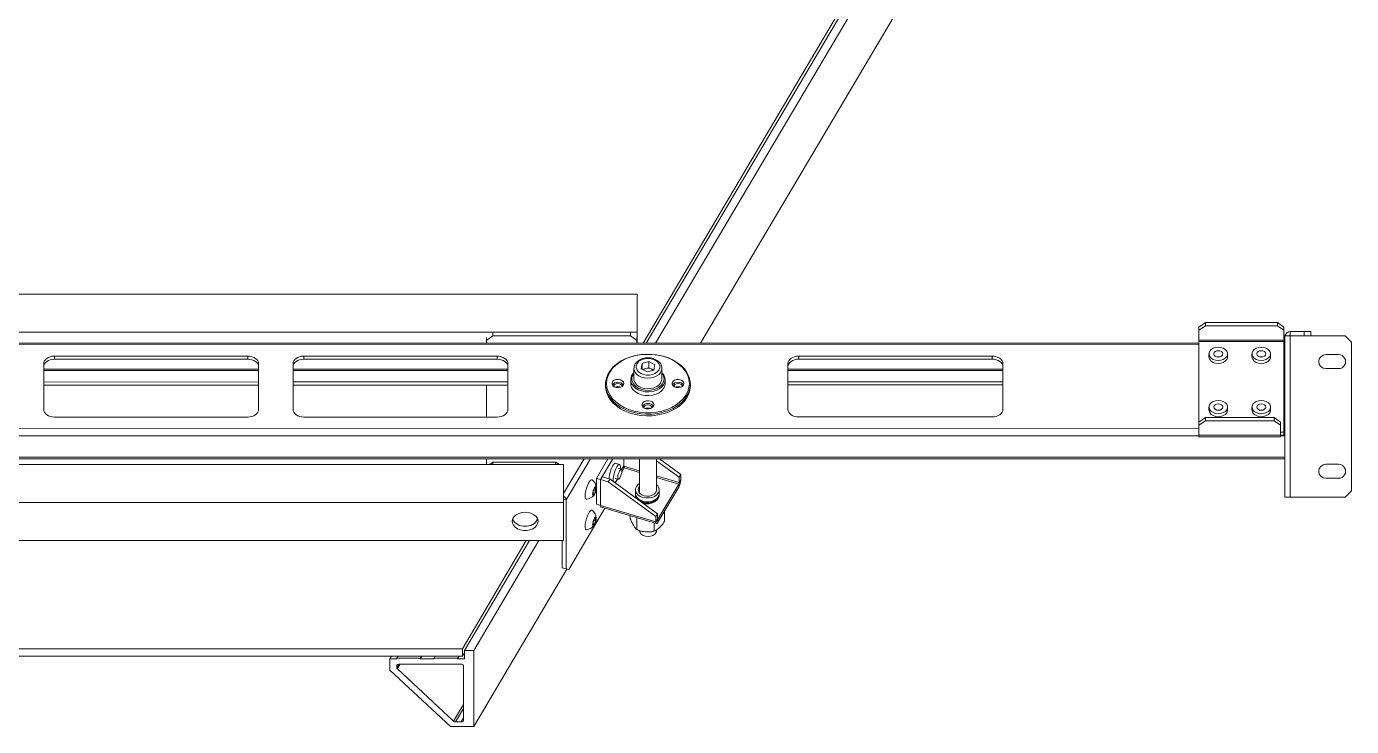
# Model space of a CAD drawing. Header units: millimetres. Extents: x 0 to 841, y 0 to 594.
# Drawn here: x 289.8 to 413.1, y 274.5 to 339.6 of the extents above; entities that cross this region are included whole.
import ezdxf

# ---------------------------------------------------------------- set-up
doc = ezdxf.new("R2010")
doc.units = ezdxf.units.MM
doc.linetypes.add('SLD-实线', pattern=[0])

msp = doc.modelspace()

# ---------------------------------------------------------------- linework, layer by layer
at = {"color": 7, "linetype": 'SLD-实线', "lineweight": 15}
for p, q in [((347.14, 310.13), (385.19, 374.43)), ((347.44, 310.13), (385.49, 374.43)), ((348.31, 310.13), (386.35, 374.43)), ((352.49, 310.13), (389.23, 372.21)), ((209.71, 314.69), (346.61, 314.69)), ((346.61, 311.16), (346.61, 314.69)), ((398.87, 311.61), (399.47, 312.04)), ((399.47, 312.04), (399.47, 311.75)), ((399.47, 312.04), (406.17, 312.04)), ((406.17, 311.75), (406.17, 312.04)), ((406.17, 312.04), (406.77, 311.61)), ((209.71, 311.15), (346.61, 311.16)), ((332.57, 310.38), (333.17, 310.81)), ((333.17, 310.81), (333.17, 311.09)), ((345.97, 310.8), (333.17, 310.81)), ((345.97, 311.09), (345.97, 310.8)), ((345.97, 310.8), (346.57, 310.38)), ((346.61, 310.13), (346.61, 311.16)), ((399.47, 311.75), (398.87, 311.33)), ((398.87, 311.33), (398.87, 311.61)), ((398.87, 310.69), (398.87, 311.61)), ((398.87, 310.41), (398.87, 311.33)), ((399.47, 311.75), (406.17, 311.75)), ((406.77, 311.33), (406.17, 311.75)), ((406.77, 311.61), (406.77, 311.33)), ((406.77, 311.33), (406.77, 310.41)), ((406.87, 310.81), (406.87, 310.71)), ((406.87, 310.71), (406.87, 310.74)), ((407.37, 311.21), (407.37, 311.21)), ((407.37, 310.81), (407.37, 311.21)), ((407.37, 311.21), (408.67, 311.21)), ((407.37, 310.81), (407.37, 295.81)), ((412.47, 310.81), (407.37, 310.81)), ((408.67, 310.81), (408.67, 311.21)), ((408.67, 311.21), (409.27, 311.21)), ((409.27, 311.21), (409.27, 310.81)), ((413.07, 310.21), (412.47, 310.81)), ((398.87, 310.13), (157.47, 310.12)), ((332.57, 310.66), (332.57, 310.38)), ((332.57, 310.38), (332.57, 310.13)), ((346.57, 310.38), (346.57, 310.66)), ((346.57, 310.13), (346.57, 310.66)), ((346.57, 310.13), (346.57, 310.38)), ((398.87, 310.41), (398.87, 310.69)), ((406.77, 310.41), (398.87, 310.41)), ((398.87, 301.85), (398.87, 310.27)), ((398.87, 310.27), (406.77, 310.27)), ((398.87, 310.27), (398.87, 309.99)), ((398.87, 301.57), (398.87, 309.99)), ((406.77, 310.27), (406.77, 301.85)), ((406.87, 310.71), (406.87, 295.81)), ((406.87, 310.71), (406.87, 310.71)), ((406.87, 310.41), (406.87, 310.71)), ((406.87, 301.92), (406.87, 310.41)), ((413.07, 310.21), (413.07, 296.41)), ((310.37, 308.92), (292.37, 308.92)), ((292.37, 308.64), (292.37, 308.92)), ((310.37, 308.64), (292.37, 308.64)), ((310.37, 308.64), (310.37, 308.92)), ((333.57, 308.92), (315.57, 308.92)), ((315.57, 308.64), (315.57, 308.92)), ((333.57, 308.64), (315.57, 308.64)), ((333.57, 308.64), (333.57, 308.92)), ((347.05, 308.23), (347.69, 308.42)), ((347.69, 308.42), (348.24, 308.12)), ((347.69, 307.85), (347.69, 308.42)), ((379.63, 308.92), (361.63, 308.92)), ((361.63, 308.64), (361.63, 308.92)), ((379.63, 308.64), (361.63, 308.64)), ((379.63, 308.64), (379.63, 308.92)), ((399.8, 309.14), (399.8, 308.85)), ((401.54, 308.85), (401.54, 309.14)), ((403.8, 309.14), (403.8, 308.85)), ((405.54, 308.85), (405.54, 309.14)), ((411.87, 309.06), (410.67, 309.06)), ((291.37, 308.21), (291.37, 303.97)), ((311.37, 303.97), (311.37, 308.21)), ((311.37, 307.93), (311.37, 308.21)), ((311.37, 303.96), (311.37, 307.93)), ((314.57, 308.21), (314.57, 303.97)), ((334.57, 303.97), (334.57, 308.21)), ((334.57, 307.93), (334.57, 308.21)), ((334.57, 303.97), (334.57, 307.93)), ((346.3, 307.79), (346.3, 306.8)), ((346.96, 307.74), (347.05, 308.23)), ((347.51, 307.45), (346.96, 307.74)), ((347.05, 307.7), (347.05, 308.23)), ((347.09, 307.68), (347.37, 307.76)), ((347.37, 307.76), (347.69, 307.85)), ((348.15, 307.63), (347.51, 307.45)), ((347.69, 307.85), (347.96, 307.7)), ((347.96, 307.7), (348.11, 307.62)), ((348.24, 308.12), (348.15, 307.63)), ((348.9, 306.8), (348.9, 307.79)), ((360.63, 308.22), (360.63, 303.97)), ((380.63, 303.97), (380.63, 308.22)), ((380.63, 307.93), (380.63, 308.22)), ((380.63, 303.97), (380.63, 307.93)), ((410.67, 307.76), (411.87, 307.76)), ((311.37, 306.52), (291.37, 306.51)), ((311.37, 306.23), (291.37, 306.23)), ((334.57, 306.52), (314.57, 306.52)), ((334.57, 306.23), (314.57, 306.23)), ((332.57, 303.26), (332.57, 306.23)), ((343.65, 306.31), (343.65, 306.16)), ((346, 306.73), (346, 306.38)), ((349.2, 306.38), (349.2, 306.73)), ((351.55, 306.16), (351.55, 306.31)), ((380.63, 306.52), (360.63, 306.52)), ((380.63, 306.24), (360.63, 306.24)), ((399.8, 304.19), (399.8, 303.9)), ((401.54, 303.9), (401.54, 304.19)), ((403.8, 304.19), (403.8, 303.9)), ((405.54, 303.9), (405.54, 304.19)), ((292.37, 303.26), (310.37, 303.26)), ((315.57, 303.26), (333.57, 303.26)), ((361.63, 303.27), (379.63, 303.27)), ((398.87, 302.77), (399.47, 303.2)), ((399.47, 302.91), (398.87, 302.49)), ((398.87, 302.49), (398.87, 302.77)), ((398.87, 302.77), (398.87, 301.85)), ((398.87, 302.49), (398.87, 301.57)), ((399.47, 303.2), (399.47, 302.91)), ((405.87, 303.2), (399.47, 303.2)), ((405.87, 302.91), (399.47, 302.91)), ((405.87, 302.91), (405.87, 303.2)), ((405.87, 303.2), (406.47, 302.77)), ((406.47, 302.49), (405.87, 302.91)), ((406.47, 302.77), (406.47, 302.49)), ((406.47, 301.57), (406.47, 302.49)), ((398.87, 301.85), (398.87, 301.57)), ((398.87, 301.57), (398.87, 301.85)), ((406.47, 301.57), (398.87, 301.57)), ((398.87, 301.42), (406.47, 301.42)), ((406.77, 301.85), (406.47, 301.85)), ((406.77, 301.57), (406.47, 301.57)), ((406.77, 301.85), (406.77, 301.57)), ((406.87, 298.51), (406.87, 301.92)), ((149.47, 299.36), (406.87, 299.37)), ((216.54, 298.84), (339.74, 298.85)), ((332.57, 298.85), (332.57, 299.37)), ((333.17, 299.06), (332.87, 298.85)), ((333.17, 298.85), (333.17, 299.06)), ((333.17, 299.06), (339.03, 299.06)), ((339.03, 299.06), (339.03, 298.85)), ((339.33, 298.85), (339.03, 299.06)), ((339.74, 295.31), (339.74, 298.85)), ((342.81, 297.55), (343.88, 299.37)), ((343.17, 297.44), (344.32, 299.37)), ((344.95, 298.85), (344.58, 298.96)), ((345.12, 298.41), (344.84, 298.5)), ((345.3, 298.63), (345.35, 298.72)), ((345.35, 298.69), (345.35, 299.37)), ((346.8, 299.37), (346.8, 296.21)), ((348.4, 296.5), (348.4, 299.37)), ((348.4, 299.19), (350.5, 297.66)), ((348.66, 299.37), (350.66, 297.92)), ((406.87, 296.41), (406.87, 298.51)), ((411.87, 298.86), (410.67, 298.86)), ((342.81, 295.15), (342.81, 297.55)), ((342.81, 297.55), (343.17, 297.44)), ((343.17, 295.04), (343.17, 297.44)), ((343.19, 297.44), (343.35, 297.7)), ((343.19, 297.44), (343.19, 295.03)), ((343.91, 297.22), (343.19, 297.44)), ((344.07, 297.48), (343.35, 297.7)), ((344.07, 297.48), (343.91, 297.22)), ((348.34, 294), (343.91, 297.22)), ((348.5, 294.27), (344.07, 297.48)), ((344.56, 297.54), (344.84, 297.46)), ((344.7, 297.4), (344.75, 297.48)), ((350.5, 297.66), (350.66, 297.92)), ((350.5, 297.66), (350.5, 297.16)), ((350.5, 297.16), (350.66, 297.42)), ((350.66, 297.92), (350.66, 297.42)), ((410.67, 297.56), (411.87, 297.56)), ((342.5, 296.29), (342.62, 296.61)), ((342.5, 296.05), (342.5, 296.29)), ((342.5, 296.16), (342.62, 296.12)), ((342.62, 296.12), (342.5, 296.05)), ((342.57, 296.49), (342.73, 296.44)), ((342.62, 296.61), (342.73, 296.69)), ((342.73, 296.44), (342.62, 296.12)), ((342.73, 296.69), (342.73, 296.44)), ((346.44, 296.5), (346.44, 296.14)), ((346.44, 296), (346.44, 295.97)), ((348.39, 296.42), (348.39, 296.5)), ((348.53, 293.76), (350.46, 297.03)), ((348.53, 293.48), (350.46, 296.74)), ((348.63, 296.04), (348.64, 296.14)), ((348.63, 295.9), (348.64, 296.07)), ((348.64, 296.14), (348.64, 296.5)), ((348.64, 295.97), (348.64, 296)), ((350.46, 297.03), (350.46, 296.74)), ((406.87, 296.41), (406.87, 295.81)), ((412.47, 295.81), (413.07, 296.41)), ((216.54, 295.31), (339.74, 295.31)), ((339.74, 291.78), (339.74, 295.31)), ((340, 289.13), (340, 295.56)), ((343.59, 294.78), (340.23, 289.09)), ((342.81, 295.15), (343.17, 295.04)), ((343.19, 295.07), (343.17, 295.04)), ((348.34, 293.51), (343.19, 295.03)), ((343.28, 294.87), (348.39, 293.36)), ((406.87, 295.81), (406.87, 295.81)), ((412.47, 295.81), (407.37, 295.81)), ((342.5, 293.47), (342.62, 293.78)), ((342.5, 293.22), (342.5, 293.47)), ((342.57, 293.66), (342.73, 293.61)), ((342.62, 293.78), (342.73, 293.86)), ((342.73, 293.61), (342.62, 293.29)), ((342.73, 293.86), (342.73, 293.61)), ((345.94, 294.08), (345.94, 293.93)), ((346.56, 293.9), (346.56, 292.87)), ((348.5, 294.27), (348.34, 294)), ((348.34, 293.51), (348.34, 294)), ((348.5, 293.77), (348.34, 293.51)), ((348.5, 293.77), (348.5, 294.27)), ((348.53, 293.76), (348.53, 293.48)), ((349.15, 294.52), (349.15, 293.64)), ((342.5, 293.33), (342.62, 293.29)), ((342.62, 293.29), (342.5, 293.22)), ((348.17, 293.42), (348.17, 292.73)), ((216.54, 291.77), (339.74, 291.78)), ((330.33, 281.71), (336.28, 291.78)), ((330.53, 281.55), (336.58, 291.78)), ((331.4, 281.55), (337.45, 291.78)), ((339.63, 289.23), (339.63, 291.78)), ((331.4, 274.48), (340.06, 289.12)), ((340, 289.13), (339.63, 289.23)), ((340.23, 289.09), (340, 289.13)), ((225.95, 281.71), (330.33, 281.71)), ((330.33, 281.71), (330.33, 281.01)), ((330.33, 281.01), (330.53, 281.35)), ((330.53, 281.55), (330.53, 280.77)), ((330.53, 281.55), (331.4, 281.55)), ((331.4, 274.48), (331.4, 281.55)), ((225.95, 281.01), (330.33, 281.01)), ((323.59, 280.77), (323.73, 281.01)), ((324.24, 280.77), (323.59, 280.77)), ((323.59, 279.73), (323.59, 280.77)), ((324.24, 280.84), (324.34, 281.01)), ((324.24, 280.84), (324.24, 280.77)), ((326.41, 280.84), (324.24, 280.84)), ((324.24, 280.14), (324.24, 279.91)), ((330.21, 280.28), (324.46, 280.28)), ((326.41, 280.84), (326.51, 281.01)), ((326.41, 280.77), (326.55, 281.01)), ((326.41, 280.77), (326.41, 280.84)), ((327.71, 280.77), (326.41, 280.77)), ((327.71, 280.84), (327.81, 281.01)), ((327.71, 280.84), (327.71, 280.77)), ((329.88, 280.84), (327.71, 280.84)), ((329.88, 280.84), (329.98, 281.01)), ((329.88, 280.77), (330.02, 281.01)), ((329.88, 280.77), (329.88, 280.84)), ((330.53, 280.77), (329.88, 280.77)), ((330.42, 275.04), (330.42, 280.14)), ((323.59, 279.73), (329.23, 274.48)), ((324.28, 279.83), (329.5, 274.96)), ((329.23, 274.48), (331.4, 274.48)), ((329.68, 274.9), (330.21, 274.9))]:
    msp.add_line(p, q, dxfattribs=at)
at = {"color": 8, "linetype": 'SLD-实线', "lineweight": 15}
for p, q in [((398.87, 309.99), (157.47, 309.97)), ((311.37, 307.72), (291.37, 307.72)), ((291.37, 307.58), (311.37, 307.58)), ((334.57, 307.72), (314.57, 307.72)), ((314.57, 307.58), (334.57, 307.58)), ((380.63, 307.72), (360.63, 307.72)), ((360.63, 307.58), (380.63, 307.58)), ((157.47, 302.19), (398.87, 302.21)), ((157.47, 301.49), (398.87, 301.5)), ((398.87, 301.85), (398.87, 301.85)), ((406.47, 301.5), (406.87, 301.5)), ((149.47, 299.51), (406.87, 299.52)), ((341.65, 299.37), (339.74, 296.15)), ((340, 295.56), (342.25, 299.37)), ((345.3, 298.63), (345.15, 298.38)), ((345.16, 298.14), (345.39, 298.53)), ((346.8, 298.26), (345.35, 298.69)), ((345.39, 298.53), (346.8, 298.11)), ((344.56, 297.13), (344.77, 297.48)), ((350.5, 297.16), (348.4, 297.78)), ((348.4, 297.64), (350.46, 297.03)), ((340, 295.56), (339.74, 295.63)), ((348.53, 293.76), (348.5, 293.78)), ((324.24, 279.91), (324.46, 280.28)), ((324.24, 280.14), (324.3, 280.23)), ((324.28, 279.83), (324.55, 280.28)), ((329.5, 274.96), (330.42, 276.51)), ((329.68, 274.9), (330.42, 276.15)), ((330.21, 274.9), (330.42, 275.27))]:
    msp.add_line(p, q, dxfattribs=at)
at = {"color": 7, "linetype": 'SLD-实线', "lineweight": 15, "flags": 128}
for points in [[(406.87, 310.81), (406.88, 310.81), (406.91, 310.81), (406.95, 310.81), (407.01, 310.81), (407.09, 310.81), (407.18, 310.81), (407.27, 310.81), (407.37, 310.81)], [(398.87, 310.69), (398.87, 310.62), (398.87, 310.53), (398.87, 310.44), (398.87, 310.34), (398.87, 310.24), (398.87, 310.15), (398.87, 310.06), (398.87, 309.99)], [(398.87, 310.41), (398.87, 310.39), (398.87, 310.38), (398.87, 310.36), (398.87, 310.34), (398.87, 310.32), (398.87, 310.3), (398.87, 310.28), (398.87, 310.27)], [(400.67, 308.52), (400.91, 308.55), (401.14, 308.62), (401.32, 308.73), (401.46, 308.88), (401.53, 309.05), (401.53, 309.22), (401.46, 309.39), (401.32, 309.54), (401.14, 309.65), (400.91, 309.73), (400.67, 309.75), (400.42, 309.73), (400.2, 309.65), (400.01, 309.54), (399.88, 309.39), (399.81, 309.22), (399.81, 309.05), (399.88, 308.88), (400.01, 308.73), (400.2, 308.62), (400.42, 308.55), (400.67, 308.52)], [(404.67, 308.52), (404.91, 308.55), (405.14, 308.62), (405.32, 308.73), (405.46, 308.88), (405.53, 309.05), (405.53, 309.22), (405.46, 309.39), (405.32, 309.54), (405.14, 309.65), (404.91, 309.73), (404.67, 309.75), (404.42, 309.73), (404.2, 309.65), (404.01, 309.54), (403.88, 309.39), (403.81, 309.22), (403.81, 309.05), (403.88, 308.88), (404.01, 308.73), (404.2, 308.62), (404.42, 308.55), (404.67, 308.52)], [(406.77, 310.27), (406.77, 310.28), (406.77, 310.3), (406.77, 310.32), (406.77, 310.34), (406.77, 310.36), (406.77, 310.38), (406.77, 310.39), (406.77, 310.41)], [(292.37, 308.92), (292.17, 308.91), (291.98, 308.86), (291.81, 308.8), (291.66, 308.71), (291.54, 308.6), (291.44, 308.48), (291.39, 308.35), (291.37, 308.21)], [(292.37, 308.64), (292.17, 308.62), (291.98, 308.58), (291.81, 308.52), (291.66, 308.43), (291.54, 308.32), (291.44, 308.2), (291.39, 308.07), (291.37, 307.93)], [(311.37, 308.21), (311.35, 308.35), (311.29, 308.48), (311.2, 308.61), (311.07, 308.71), (310.92, 308.8), (310.75, 308.87), (310.56, 308.91), (310.37, 308.92)], [(311.37, 307.93), (311.35, 308.07), (311.29, 308.2), (311.2, 308.32), (311.07, 308.43), (310.92, 308.52), (310.75, 308.58), (310.56, 308.62), (310.37, 308.64)], [(315.57, 308.92), (315.37, 308.91), (315.18, 308.87), (315.01, 308.8), (314.86, 308.71), (314.74, 308.61), (314.64, 308.48), (314.59, 308.35), (314.57, 308.21)], [(315.57, 308.64), (315.37, 308.62), (315.18, 308.58), (315.01, 308.52), (314.86, 308.43), (314.74, 308.32), (314.64, 308.2), (314.59, 308.07), (314.57, 307.93)], [(334.57, 308.21), (334.55, 308.35), (334.49, 308.48), (334.4, 308.61), (334.27, 308.71), (334.12, 308.8), (333.95, 308.87), (333.76, 308.91), (333.57, 308.92)], [(334.57, 307.93), (334.55, 308.07), (334.49, 308.2), (334.4, 308.32), (334.27, 308.43), (334.12, 308.52), (333.95, 308.58), (333.76, 308.62), (333.57, 308.64)], [(351.55, 306.31), (351.51, 305.93), (351.41, 305.57), (351.23, 305.22), (351, 304.88), (350.7, 304.57), (350.34, 304.3), (349.94, 304.06), (349.5, 303.86), (349.02, 303.7), (348.51, 303.59), (347.99, 303.53), (347.47, 303.51), (346.94, 303.55), (346.43, 303.64), (345.93, 303.77), (345.47, 303.95), (345.05, 304.17), (344.67, 304.43), (344.34, 304.72), (344.07, 305.05), (343.87, 305.39), (343.73, 305.75), (343.66, 306.12), (343.66, 306.49), (343.73, 306.86), (343.87, 307.22), (344.07, 307.57), (344.34, 307.89), (344.67, 308.18), (345.05, 308.44), (345.47, 308.66), (345.93, 308.84), (346.43, 308.97), (346.94, 309.06), (347.47, 309.1), (347.99, 309.08), (348.51, 309.02), (349.02, 308.91), (349.5, 308.75), (349.94, 308.55), (350.34, 308.31), (350.7, 308.04), (351, 307.73), (351.23, 307.4), (351.41, 307.04), (351.51, 306.68), (351.55, 306.31)], [(351.45, 306.38), (351.41, 306.75), (351.3, 307.11), (351.13, 307.46), (350.89, 307.79), (350.58, 308.09), (350.23, 308.37), (349.82, 308.6), (349.37, 308.79), (348.89, 308.94), (348.38, 309.04), (347.86, 309.09), (347.33, 309.09), (346.81, 309.04), (346.31, 308.94), (345.83, 308.79), (345.38, 308.6), (344.97, 308.37), (344.61, 308.09), (344.31, 307.79), (344.07, 307.46), (343.89, 307.11), (343.78, 306.75), (343.75, 306.38), (343.78, 306.01), (343.89, 305.64), (344.07, 305.29), (344.31, 304.96), (344.61, 304.66), (344.97, 304.39), (345.38, 304.15), (345.83, 303.96), (346.31, 303.81), (346.81, 303.71), (347.33, 303.66), (347.86, 303.66), (348.38, 303.71), (348.89, 303.81), (349.37, 303.96), (349.82, 304.15), (350.23, 304.39), (350.58, 304.66), (350.89, 304.96), (351.13, 305.29), (351.3, 305.64), (351.41, 306.01), (351.45, 306.38)], [(346.58, 307.63), (346.73, 307.46), (346.93, 307.31), (347.18, 307.21), (347.45, 307.16), (347.74, 307.16), (348.02, 307.21), (348.27, 307.31), (348.47, 307.46), (348.61, 307.63), (348.69, 307.83), (348.69, 308.03), (348.61, 308.23), (348.47, 308.41), (348.27, 308.55), (348.02, 308.65), (347.74, 308.7), (347.45, 308.7), (347.18, 308.65), (346.93, 308.55), (346.72, 308.41), (346.58, 308.23), (346.51, 308.03), (346.51, 307.83), (346.58, 307.63)], [(361.63, 308.92), (361.43, 308.91), (361.24, 308.87), (361.07, 308.8), (360.92, 308.72), (360.8, 308.61), (360.7, 308.49), (360.65, 308.35), (360.63, 308.22)], [(361.63, 308.64), (361.43, 308.63), (361.24, 308.59), (361.07, 308.52), (360.92, 308.43), (360.8, 308.33), (360.7, 308.2), (360.65, 308.07), (360.63, 307.93)], [(380.63, 308.22), (380.61, 308.35), (380.55, 308.49), (380.46, 308.61), (380.33, 308.72), (380.18, 308.8), (380.01, 308.87), (379.82, 308.91), (379.63, 308.92)], [(380.63, 307.93), (380.61, 308.07), (380.55, 308.2), (380.46, 308.33), (380.33, 308.43), (380.18, 308.52), (380.01, 308.59), (379.82, 308.63), (379.63, 308.64)], [(399.8, 308.85), (399.81, 308.77), (399.88, 308.6), (400.01, 308.45), (400.2, 308.34), (400.42, 308.26), (400.67, 308.24)], [(400.67, 308.84), (400.83, 308.86), (400.96, 308.93), (401.06, 309.02), (401.09, 309.14), (401.06, 309.25), (400.96, 309.35), (400.83, 309.41), (400.67, 309.43), (400.51, 309.41), (400.37, 309.35), (400.28, 309.25), (400.25, 309.14), (400.28, 309.02), (400.37, 308.93), (400.51, 308.86), (400.67, 308.84)], [(400.8, 308.85), (400.67, 308.87), (400.54, 308.85)], [(400.67, 308.24), (400.91, 308.26), (401.14, 308.34), (401.32, 308.45), (401.46, 308.6), (401.53, 308.77), (401.54, 308.85)], [(403.8, 308.85), (403.81, 308.77), (403.88, 308.6), (404.01, 308.45), (404.2, 308.34), (404.42, 308.26), (404.67, 308.24)], [(404.67, 308.84), (404.83, 308.86), (404.96, 308.93), (405.06, 309.02), (405.09, 309.14), (405.06, 309.25), (404.96, 309.35), (404.83, 309.41), (404.67, 309.43), (404.51, 309.41), (404.37, 309.35), (404.28, 309.25), (404.25, 309.14), (404.28, 309.02), (404.37, 308.93), (404.51, 308.86), (404.67, 308.84)], [(404.8, 308.85), (404.67, 308.87), (404.54, 308.85)], [(404.67, 308.24), (404.91, 308.26), (405.14, 308.34), (405.32, 308.45), (405.46, 308.6), (405.53, 308.77), (405.54, 308.85)], [(349.2, 306.73), (349.16, 306.49), (349.05, 306.25), (348.87, 306.05), (348.63, 305.87), (348.35, 305.73), (348.03, 305.64), (347.68, 305.6), (347.34, 305.61), (347.01, 305.68), (346.7, 305.79), (346.44, 305.95), (346.23, 306.15), (346.08, 306.37), (346.01, 306.61), (346.01, 306.85), (346.08, 307.09), (346.23, 307.31), (346.3, 307.39)], [(346.3, 307.33), (346.18, 307.14), (346.11, 306.92), (346.11, 306.69), (346.18, 306.46), (346.31, 306.25), (346.51, 306.07), (346.76, 305.92), (347.04, 305.82), (347.35, 305.75), (347.68, 305.74), (348, 305.78), (348.3, 305.86), (348.57, 305.99), (348.79, 306.16), (348.96, 306.36), (349.06, 306.57), (349.1, 306.8), (349.1, 306.8)], [(343.65, 306.16), (343.66, 305.98), (343.73, 305.61), (343.87, 305.25), (344.07, 304.9), (344.34, 304.58), (344.67, 304.29), (345.05, 304.03), (345.47, 303.81), (345.93, 303.63), (346.43, 303.5), (346.94, 303.41), (347.47, 303.37), (347.99, 303.38), (348.51, 303.45), (349.02, 303.56), (349.5, 303.71), (349.94, 303.92), (350.34, 304.16), (350.7, 304.43), (351, 304.74), (351.23, 305.07), (351.41, 305.43), (351.51, 305.79), (351.55, 306.16)], [(345.35, 306.38), (345.31, 306.52), (345.2, 306.64), (345.04, 306.72), (344.85, 306.76), (344.65, 306.75), (344.47, 306.69), (344.33, 306.58), (344.26, 306.45), (344.26, 306.3), (344.33, 306.17), (344.47, 306.07), (344.65, 306), (344.85, 305.99), (345.04, 306.03), (345.2, 306.11), (345.31, 306.24), (345.35, 306.38)], [(345.2, 306.11), (345.17, 306.2), (345.08, 306.29), (344.95, 306.35), (344.8, 306.38), (344.64, 306.35), (344.51, 306.29), (344.43, 306.2), (344.4, 306.11)], [(344.55, 306.03), (344.64, 306.07), (344.8, 306.09)], [(344.8, 306.09), (344.95, 306.07), (345.05, 306.03)], [(346, 306.38), (346.01, 306.25), (346.08, 306.01), (346.23, 305.79), (346.44, 305.6), (346.7, 305.44), (347.01, 305.33), (347.34, 305.26), (347.68, 305.25), (348.03, 305.29), (348.35, 305.38), (348.63, 305.51), (348.87, 305.69), (349.05, 305.9), (349.16, 306.13), (349.2, 306.38)], [(346.4, 306.45), (346.31, 306.65), (346.3, 306.8)], [(348.9, 306.8), (348.87, 306.63), (348.78, 306.42), (348.63, 306.24), (348.42, 306.09), (348.16, 305.97), (347.88, 305.9), (347.58, 305.88), (347.28, 305.91), (347, 305.98), (346.75, 306.1), (346.54, 306.26), (346.4, 306.45)], [(350.95, 306.38), (350.91, 306.52), (350.8, 306.64), (350.64, 306.72), (350.45, 306.76), (350.25, 306.75), (350.07, 306.69), (349.93, 306.58), (349.86, 306.45), (349.86, 306.3), (349.93, 306.17), (350.07, 306.07), (350.25, 306), (350.45, 305.99), (350.64, 306.03), (350.8, 306.11), (350.91, 306.24), (350.95, 306.38)], [(350.8, 306.11), (350.77, 306.2), (350.68, 306.29), (350.55, 306.35), (350.4, 306.38), (350.24, 306.35), (350.11, 306.29), (350.03, 306.2), (350, 306.11)], [(350.15, 306.03), (350.24, 306.07), (350.4, 306.09)], [(350.4, 306.09), (350.55, 306.07), (350.65, 306.03)], [(348.15, 304.4), (348.11, 304.54), (348, 304.66), (347.84, 304.74), (347.65, 304.78), (347.45, 304.77), (347.27, 304.71), (347.13, 304.6), (347.06, 304.47), (347.06, 304.32), (347.13, 304.19), (347.27, 304.09), (347.45, 304.02), (347.65, 304.01), (347.84, 304.05), (348, 304.13), (348.11, 304.26), (348.15, 304.4)], [(400.67, 303.57), (400.91, 303.6), (401.14, 303.67), (401.33, 303.78), (401.46, 303.93), (401.53, 304.1), (401.53, 304.27), (401.46, 304.44), (401.33, 304.59), (401.14, 304.7), (400.91, 304.78), (400.67, 304.8), (400.42, 304.78), (400.2, 304.7), (400.01, 304.59), (399.88, 304.44), (399.81, 304.27), (399.81, 304.1), (399.88, 303.93), (400.01, 303.78), (400.2, 303.67), (400.42, 303.6), (400.67, 303.57)], [(404.67, 303.57), (404.91, 303.6), (405.14, 303.67), (405.33, 303.78), (405.46, 303.93), (405.53, 304.1), (405.53, 304.27), (405.46, 304.44), (405.33, 304.59), (405.14, 304.7), (404.91, 304.78), (404.67, 304.8), (404.42, 304.78), (404.2, 304.7), (404.01, 304.59), (403.88, 304.44), (403.81, 304.27), (403.81, 304.1), (403.88, 303.93), (404.01, 303.78), (404.2, 303.67), (404.42, 303.6), (404.67, 303.57)], [(291.37, 303.97), (291.39, 303.83), (291.44, 303.7), (291.54, 303.58), (291.66, 303.47), (291.81, 303.38), (291.99, 303.32), (292.17, 303.28), (292.37, 303.26)], [(310.37, 303.26), (310.56, 303.28), (310.75, 303.32), (310.92, 303.38), (311.08, 303.47), (311.2, 303.58), (311.29, 303.7), (311.35, 303.83), (311.37, 303.97)], [(314.57, 303.97), (314.59, 303.83), (314.64, 303.7), (314.74, 303.58), (314.86, 303.47), (315.01, 303.38), (315.19, 303.32), (315.37, 303.28), (315.57, 303.26)], [(333.57, 303.26), (333.76, 303.28), (333.95, 303.32), (334.12, 303.38), (334.28, 303.47), (334.4, 303.58), (334.49, 303.7), (334.55, 303.83), (334.57, 303.97)], [(348, 304.13), (347.97, 304.22), (347.88, 304.31), (347.75, 304.37), (347.6, 304.4), (347.44, 304.37), (347.32, 304.31), (347.23, 304.22), (347.2, 304.13)], [(347.35, 304.05), (347.44, 304.09), (347.6, 304.11)], [(347.6, 304.11), (347.75, 304.09), (347.85, 304.05)], [(360.63, 303.97), (360.65, 303.83), (360.7, 303.7), (360.8, 303.58), (360.92, 303.47), (361.07, 303.38), (361.25, 303.32), (361.43, 303.28), (361.63, 303.27)], [(379.63, 303.27), (379.82, 303.28), (380.01, 303.32), (380.18, 303.39), (380.34, 303.47), (380.46, 303.58), (380.55, 303.7), (380.61, 303.84), (380.63, 303.97)], [(399.8, 303.9), (399.81, 303.82), (399.88, 303.65), (400.01, 303.5), (400.2, 303.39), (400.42, 303.31), (400.67, 303.29)], [(400.67, 303.89), (400.83, 303.91), (400.96, 303.98), (401.06, 304.07), (401.09, 304.19), (401.06, 304.3), (400.96, 304.4), (400.83, 304.46), (400.67, 304.48), (400.51, 304.46), (400.37, 304.4), (400.28, 304.3), (400.25, 304.19), (400.28, 304.07), (400.37, 303.98), (400.51, 303.91), (400.67, 303.89)], [(400.8, 303.9), (400.67, 303.92), (400.54, 303.9)], [(400.67, 303.29), (400.91, 303.31), (401.14, 303.39), (401.33, 303.5), (401.46, 303.65), (401.53, 303.82), (401.54, 303.9)], [(403.8, 303.9), (403.81, 303.82), (403.88, 303.65), (404.01, 303.5), (404.2, 303.39), (404.42, 303.31), (404.67, 303.29)], [(404.67, 303.89), (404.83, 303.91), (404.96, 303.98), (405.06, 304.07), (405.09, 304.19), (405.06, 304.3), (404.96, 304.4), (404.83, 304.46), (404.67, 304.48), (404.51, 304.46), (404.37, 304.4), (404.28, 304.3), (404.25, 304.19), (404.28, 304.07), (404.37, 303.98), (404.51, 303.91), (404.67, 303.89)], [(404.8, 303.9), (404.67, 303.92), (404.54, 303.9)], [(404.67, 303.29), (404.91, 303.31), (405.14, 303.39), (405.33, 303.5), (405.46, 303.65), (405.53, 303.82), (405.54, 303.9)], [(398.87, 301.85), (398.87, 301.84), (398.87, 301.83), (398.87, 301.83), (398.87, 301.82), (398.87, 301.83), (398.87, 301.83), (398.87, 301.84), (398.87, 301.85)], [(398.87, 301.57), (398.87, 301.51), (398.87, 301.46), (398.87, 301.43), (398.87, 301.42), (398.87, 301.43), (398.87, 301.46), (398.87, 301.51), (398.87, 301.57)], [(406.47, 301.57), (406.47, 301.51), (406.47, 301.46), (406.47, 301.43), (406.47, 301.42)], [(406.77, 301.57), (406.87, 301.58), (406.87, 301.58)], [(344.58, 298.96), (344.51, 298.95), (344.43, 298.88), (344.33, 298.74), (344.24, 298.56), (344.15, 298.34), (344.08, 298.1), (344.03, 297.87), (344, 297.65), (344, 297.5)], [(345.03, 298.44), (345.03, 298.49), (345.03, 298.67), (345.01, 298.79), (344.96, 298.85), (344.88, 298.84), (344.8, 298.77), (344.7, 298.63), (344.61, 298.45), (344.52, 298.23), (344.45, 297.99), (344.4, 297.76), (344.37, 297.54), (344.37, 297.37), (344.4, 297.25)], [(345.16, 298.09), (345.17, 298.25), (345.16, 298.37), (345.12, 298.42), (345.06, 298.39), (344.98, 298.29), (344.91, 298.14), (344.84, 297.96), (344.8, 297.78), (344.79, 297.61), (344.8, 297.5), (344.84, 297.45), (344.9, 297.48), (344.98, 297.58), (345.05, 297.73), (345.11, 297.91), (345.16, 298.09)], [(342.41, 297.42), (342.34, 297.43), (342.26, 297.38), (342.16, 297.27), (342.06, 297.1), (341.97, 296.89), (341.88, 296.65), (341.81, 296.4), (341.77, 296.16), (341.75, 295.95), (341.75, 295.77), (341.79, 295.66), (341.84, 295.61), (341.87, 295.6)], [(342.62, 296.05), (342.68, 296.19), (342.74, 296.35), (342.78, 296.52), (342.79, 296.66), (342.78, 296.76), (342.74, 296.79), (342.68, 296.77), (342.62, 296.68), (342.55, 296.55), (342.5, 296.39), (342.46, 296.22), (342.45, 296.08), (342.46, 295.98), (342.5, 295.94), (342.55, 295.97), (342.62, 296.05)], [(346.44, 296.14), (346.45, 296.04), (346.53, 295.84), (346.67, 295.67), (346.88, 295.53), (347.12, 295.42), (347.4, 295.37), (347.69, 295.37), (347.97, 295.43), (348.21, 295.53), (348.42, 295.67), (348.56, 295.85), (348.63, 296.04)], [(346.44, 295.97), (346.45, 295.88), (346.51, 295.71)], [(346.8, 297.07), (346.67, 296.97), (346.53, 296.79), (346.45, 296.6), (346.45, 296.39), (346.53, 296.2), (346.67, 296.02), (346.88, 295.88), (347.12, 295.78), (347.4, 295.73), (347.69, 295.73), (347.97, 295.78), (348.21, 295.88), (348.42, 296.03), (348.56, 296.2), (348.63, 296.4), (348.63, 296.4)], [(346.8, 296.79), (346.73, 296.66), (346.69, 296.48), (346.74, 296.31), (346.85, 296.15), (347.03, 296.02), (347.25, 295.93), (347.5, 295.9), (347.75, 295.91), (347.98, 295.98), (348.18, 296.1), (348.32, 296.25), (348.39, 296.42), (348.39, 296.42)], [(348.56, 295.67), (348.63, 295.87), (348.64, 296.06)], [(347.07, 295.3), (347.12, 295.28), (347.4, 295.23), (347.69, 295.23), (347.97, 295.28), (348.21, 295.39), (348.42, 295.53), (348.56, 295.71), (348.63, 295.9)], [(407.37, 295.81), (407.27, 295.81), (407.18, 295.81), (407.09, 295.81), (407.02, 295.81), (406.95, 295.81), (406.91, 295.81), (406.88, 295.81), (406.87, 295.81)], [(336.17, 294.4), (335.87, 294.37), (335.59, 294.29), (335.35, 294.17), (335.16, 294), (335.03, 293.81), (334.97, 293.6), (334.99, 293.39), (335.09, 293.19), (335.25, 293.01), (335.47, 292.86), (335.73, 292.76), (336.02, 292.7), (336.32, 292.7), (336.61, 292.76), (336.88, 292.86), (337.1, 293.01), (337.26, 293.19), (337.35, 293.39), (337.37, 293.6), (337.31, 293.81), (337.19, 294), (336.99, 294.17), (336.75, 294.29), (336.47, 294.37), (336.17, 294.4)], [(342.41, 294.59), (342.34, 294.6), (342.26, 294.55), (342.16, 294.44), (342.06, 294.27), (341.97, 294.06), (341.88, 293.82), (341.81, 293.57), (341.77, 293.33), (341.75, 293.12), (341.75, 292.95), (341.79, 292.83), (341.84, 292.78), (341.87, 292.78)], [(342.62, 293.23), (342.68, 293.36), (342.74, 293.52), (342.78, 293.69), (342.79, 293.83), (342.78, 293.93), (342.74, 293.97), (342.68, 293.94), (342.62, 293.85), (342.55, 293.72), (342.5, 293.56), (342.46, 293.39), (342.45, 293.25), (342.46, 293.15), (342.5, 293.11), (342.55, 293.14), (342.62, 293.23)], [(348.53, 293.48), (348.5, 293.42), (348.46, 293.38), (348.43, 293.36), (348.4, 293.35), (348.37, 293.37), (348.36, 293.4), (348.34, 293.45), (348.34, 293.51)], [(348.53, 293.76), (348.53, 293.75), (348.52, 293.75), (348.51, 293.74), (348.51, 293.74), (348.5, 293.74), (348.5, 293.75), (348.5, 293.76), (348.5, 293.77)], [(346.8, 292.71), (346.8, 292.66), (346.86, 292.5)], [(346.86, 292.5), (346.98, 292.35), (347.16, 292.24), (347.38, 292.17), (347.61, 292.15), (347.85, 292.18), (348.06, 292.25), (348.23, 292.37), (348.35, 292.52), (348.4, 292.68), (348.4, 292.71)]]:
    msp.add_lwpolyline(points, dxfattribs=at)
at = {"color": 8, "linetype": 'SLD-实线', "lineweight": 15, "flags": 128}
for points in [[(346.4, 307.44), (346.31, 307.64), (346.3, 307.78)], [(348.9, 307.77), (348.87, 307.62), (348.78, 307.41), (348.63, 307.23), (348.42, 307.08), (348.16, 306.96), (347.88, 306.89), (347.58, 306.87), (347.28, 306.9), (347, 306.97), (346.75, 307.09), (346.54, 307.25), (346.4, 307.44)]]:
    msp.add_lwpolyline(points, dxfattribs=at)
at = {"color": 7, "linetype": 'SLD-实线', "lineweight": 15}
for centre, radius, start, end in [((407.37, 310.71), 0.5, 90.0032, 168.4662), ((406.78, 310.43), 0.0893, 261.9539, 348.5797), ((410.67, 308.41), 0.65, 90.0032, 270.0032), ((411.87, 308.41), 0.65, 270.0032, 90.0032), ((411.87, 308.41), 0.65, 270.0032, 90.0032), ((347.54, 307.15), 0.631, 105.559, 128.5786), ((347.6, 306.99), 0.806, 62.9339, 106.4616), ((347.71, 307.23), 0.534, 45.9554, 62.0376), ((348.27, 306.7), 0.932, 1.6044, 46.9944), ((348.25, 306.78), 0.85, 1.2729, 40.1367), ((344.8, 305.87), 0.63, 35.568, 144.4384), ((350.4, 305.87), 0.63, 35.6111, 144.3953), ((347.6, 303.89), 0.63, 35.5862, 144.4138), ((406.78, 301.94), 0.0893, 261.9545, 348.5783), ((345.42, 298.65), 0.121, 189.4003, 257.1375), ((410.67, 298.21), 0.65, 90.0032, 270.0032), ((411.87, 298.21), 0.65, 270.0032, 90.0032), ((411.87, 298.21), 0.65, 270.0032, 90.0032), ((341.77, 296.62), 1.02, 4.223, 51.5622), ((344.35, 297.53), 0.38, 291.4989, 339.6257), ((349.12, 297.49), 1.54, 330.87, 357.4282), ((350.2, 297.18), 0.308, 330.869, 357.4277), ((341.77, 296.62), 1.02, 275.4757, 322.8149), ((347.04, 296.01), 0.591, 173.5296, 212.4104), ((347.99, 296.48), 0.651, 352.631, 51.0669), ((339.56, 295.51), 0.435, 7.0358, 65.8399), ((347.54, 296.45), 1.18, 219.6733, 320.3267), ((347.55, 296.46), 1.28, 251.2455, 322.022), ((336.05, 294.28), 1.17, 206.7493, 275.8385), ((336.29, 294.28), 1.17, 264.1686, 333.261), ((341.77, 293.79), 1.02, 4.223, 51.5622), ((341.77, 293.79), 1.02, 275.4757, 322.8149)]:
    msp.add_arc(centre, radius, start, end, dxfattribs=at)
for centre, start_param, end_param in [((324.46, 280.14), 1.570859, 3.141655), ((324.46, 279.91), 3.141655, 3.752197), ((330.21, 280.14), 0.000062, 1.570859), ((329.68, 275.04), 3.752197, 4.712451), ((330.21, 275.04), 4.712451, 6.283248)]:
    msp.add_ellipse(centre, major_axis=(0.217, 0), ratio=0.652333, start_param=start_param, end_param=end_param, dxfattribs=at)
for points, knots in [([(348.89, 307.77), (348.89, 307.81), (348.9, 307.92), (348.84, 308.1), (348.73, 308.29), (348.56, 308.46), (348.35, 308.6), (348.09, 308.7), (347.82, 308.76), (347.53, 308.77), (347.24, 308.74), (346.97, 308.66), (346.73, 308.53), (346.53, 308.36), (346.38, 308.17), (346.3, 307.96), (346.3, 307.83), (346.3, 307.78)], [0, 0, 0, 0, 0.034032, 0.100861, 0.167642, 0.23571, 0.305413, 0.376234, 0.447518, 0.518931, 0.590516, 0.662374, 0.734613, 0.807111, 0.879137, 0.949565, 1, 1, 1, 1]), ([(345.39, 298.53), (345.39, 298.54), (345.39, 298.56), (345.38, 298.6), (345.37, 298.65), (345.36, 298.67), (345.35, 298.69)], [0, 0, 0, 0, 0.250003, 0.499996, 0.749996, 1, 1, 1, 1]), ([(343.19, 295.03), (343.2, 294.99), (343.22, 294.9), (343.26, 294.88), (343.28, 294.87)], [0, 0, 0, 0, 0.5267731, 1, 1, 1, 1]), ([(346.56, 292.87), (346.56, 292.86), (346.56, 292.84), (346.55, 292.82), (346.52, 292.82), (346.44, 292.89), (346.33, 293.07), (346.21, 293.27), (346.1, 293.46), (346.03, 293.6), (345.98, 293.74), (345.96, 293.81), (345.94, 293.88), (345.94, 293.91), (345.94, 293.93)], [0, 0, 0, 0, 0.028694, 0.057283, 0.103659, 0.182513, 0.409278, 0.582012, 0.701298, 0.836034, 0.886165, 0.936625, 0.969044, 1, 1, 1, 1]), ([(349.15, 293.64), (349.15, 293.62), (349.14, 293.59), (349.12, 293.54), (349.08, 293.45), (348.96, 293.27), (348.78, 293.09), (348.58, 292.91), (348.42, 292.77), (348.31, 292.69), (348.23, 292.67), (348.19, 292.67), (348.17, 292.69), (348.17, 292.71), (348.17, 292.73)], [0, 0, 0, 0, 0.028695, 0.057283, 0.103658, 0.182513, 0.409277, 0.582012, 0.701297, 0.836034, 0.886164, 0.936626, 0.969044, 1, 1, 1, 1]), ([(346.51, 292.84), (346.57, 292.8), (346.64, 292.75), (346.71, 292.72), (346.72, 292.72)], [0, 0, 0, 0, 0.883129, 1, 1, 1, 1]), ([(348.17, 292.73), (348.16, 292.72), (348.16, 292.7), (348.15, 292.67), (348.1, 292.63), (347.99, 292.59), (347.74, 292.57), (347.41, 292.59), (347.06, 292.62), (346.81, 292.68), (346.66, 292.75), (346.59, 292.8), (346.57, 292.84), (346.56, 292.87), (346.56, 292.87)], [0, 0, 0, 0, 0.012787, 0.040277, 0.078495, 0.137723, 0.250554, 0.499903, 0.664716, 0.827742, 0.909762, 0.945513, 0.981567, 1, 1, 1, 1]), ([(347.97, 292.6), (348.06, 292.62), (348.17, 292.64), (348.26, 292.68), (348.27, 292.68)], [0, 0, 0, 0, 0.89724, 1, 1, 1, 1])]:
    msp.add_open_spline(points, degree=3, knots=knots, dxfattribs=at)

doc.saveas('drawing.dxf')
